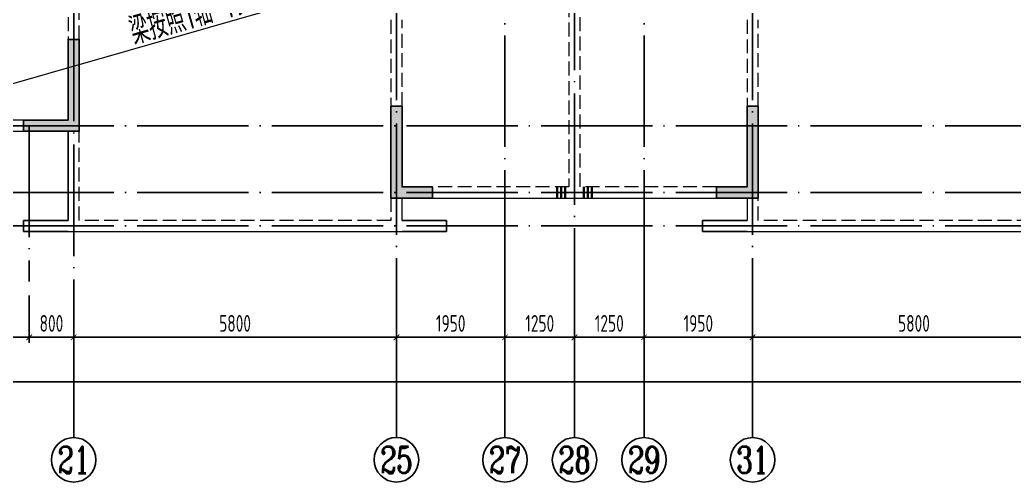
# Model space of a CAD drawing. Extents: x -812054 to 22247, y -644080 to 1003627.
# Drawn here: x -224138 to -206271, y -232746 to -224446 of the extents above; entities that cross this region are included whole.
import ezdxf
from ezdxf.enums import TextEntityAlignment as Align

# ---------------------------------------------------------------- set-up
doc = ezdxf.new("R2010")
doc.units = 0
doc.header["$LTSCALE"] = 1000
doc.linetypes.add('DASH', pattern=[0.35, 0.25, -0.1])
doc.linetypes.add('DOTE', pattern=[2.42, 2, -0.2, 0.02, -0.2])
doc.layers.get('0').update_dxf_attribs({"linetype": 'CONTINUOUS'})
doc.layers.get('DEFPOINTS').update_dxf_attribs({"linetype": 'CONTINUOUS'})
for name, color, linetype in [('A-AXIS', 1, 'CONTINUOUS'), ('A-DOTE', 10, 'DOTE'), ('AXIS_NUM', 7, 'CONTINUOUS'), ('BEAM_CON', 4, 'CONTINUOUS'), ('S-L主梁线', 4, 'DASH'), ('S-L梁编号', 6, 'CONTINUOUS'), ('S-Q墙填充', 252, 'CONTINUOUS'), ('S-Q墙实线', 6, 'CONTINUOUS'), ('S-Y一般标注', 3, 'CONTINUOUS')]:
    doc.layers.add(name, color=color, linetype=linetype)
doc.layers.add('梁附加箍筋', color=1, linetype='CONTINUOUS', lineweight=35)
doc.styles.add('TSSD_Axis', font='complex.shx', dxfattribs={"width": 0.7, "bigfont": 'hztxt.shx'})
doc.styles.add('TSSD_DIMENSION', font='Tssdeng.shx', dxfattribs={"width": 0.7, "bigfont": 'tssdchn.shx'})
doc.styles.add('TSSD_REIN', font='tssdeng.shx', dxfattribs={"width": 0.7, "height": 300, "bigfont": 'tssdchn.shx'})
doc.dimstyles.new('TSSD_100_100', dxfattribs={"dimtxt": 300, "dimasz": 100, "dimexe": 100, "dimexo": 250, "dimgap": 100, "dimtad": 1, "dimdec": 0, "dimzin": 0, "dimdsep": 46, "dimtxsty": 'TSSD_DIMENSION', "dimblk": 'ARCHTICK', "dimcen": 0, "dimdle": 100, "dimclrt": 7, "dimadec": 0, "dimazin": 0, "dimtfac": 1, "dimtdec": 0, "dimtix": 1, "dimtmove": 2, "dimatfit": 3, "dimldrblk": 'ARCHTICK', "dimfxl": 1, "dimtolj": 1, "dimtzin": 0, "dimarcsym": 0})

# ---------------------------------------------------------------- blocks, each defined once
blk = doc.blocks.new('ts_axno')
at = {"color": 0, "linetype": 'ByBlock', "lineweight": -2}
blk.add_circle((0, 0), 0.5, dxfattribs=at)
at = {"color": 0, "linetype": 'ByBlock', "lineweight": -2, "style": 'TSSD_Axis', "width": 0.7}
blk.add_attdef('A', text='', height=0.6, dxfattribs=at).set_placement((0, 0), align=Align.MIDDLE_CENTER)
blk = doc.blocks.new('_ArchTick')
at = {"color": 0, "linetype": 'ByBlock', "const_width": 0.15}
blk.add_lwpolyline([(-0.5, -0.5), (0.5, 0.5)], dxfattribs=at)
blk = doc.blocks.new('*D108')
at = {"layer": 'DEFPOINTS', "color": 0, "transparency": 16777216}
for p in [(32300, 3600), (33100, 3600), (33100, 2600)]:
    blk.add_point(p, dxfattribs=at)
at = {"layer": 'S-Y一般标注', "color": 0, "lineweight": -2, "transparency": 16777216}
for p, q in [((32300, 3350), (32300, 2500)), ((33100, 3350), (33100, 2500)), ((32200, 2600), (33200, 2600))]:
    blk.add_line(p, q, dxfattribs=at)
at = {"layer": 'S-Y一般标注', "color": 0, "lineweight": -2, "transparency": 16777216, "xscale": 100, "yscale": 100, "zscale": 100, "rotation": 180}
blk.add_blockref('_ArchTick', (32300, 2600), dxfattribs=at)
at = {"layer": 'S-Y一般标注', "color": 0, "lineweight": -2, "transparency": 16777216, "xscale": 100, "yscale": 100, "zscale": 100}
blk.add_blockref('_ArchTick', (33100, 2600), dxfattribs=at)
at = {"layer": 'S-Y一般标注', "color": 7, "transparency": 16777216, "insert": (32700, 2850), "char_height": 300, "attachment_point": 5, "style": 'TSSD_DIMENSION'}
blk.add_mtext('\\A1;800', dxfattribs=at)
blk = doc.blocks.new('*D109')
at = {"layer": 'DEFPOINTS', "color": 0, "transparency": 16777216}
for p in [(33100, 3600), (38900, 3600), (38900, 2600)]:
    blk.add_point(p, dxfattribs=at)
at = {"layer": 'S-Y一般标注', "color": 0, "lineweight": -2, "transparency": 16777216}
for p, q in [((33100, 3350), (33100, 2500)), ((38900, 3350), (38900, 2500)), ((33000, 2600), (39000, 2600))]:
    blk.add_line(p, q, dxfattribs=at)
at = {"layer": 'S-Y一般标注', "color": 0, "lineweight": -2, "transparency": 16777216, "xscale": 100, "yscale": 100, "zscale": 100, "rotation": 180}
blk.add_blockref('_ArchTick', (33100, 2600), dxfattribs=at)
at = {"layer": 'S-Y一般标注', "color": 0, "lineweight": -2, "transparency": 16777216, "xscale": 100, "yscale": 100, "zscale": 100}
blk.add_blockref('_ArchTick', (38900, 2600), dxfattribs=at)
at = {"layer": 'S-Y一般标注', "color": 7, "transparency": 16777216, "insert": (36000, 2850), "char_height": 300, "attachment_point": 5, "style": 'TSSD_DIMENSION'}
blk.add_mtext('\\A1;5800', dxfattribs=at)
blk = doc.blocks.new('*D110')
at = {"layer": 'DEFPOINTS', "color": 0, "transparency": 16777216}
for p in [(43350, 3600), (45300, 3600), (45300, 2600)]:
    blk.add_point(p, dxfattribs=at)
at = {"layer": 'S-Y一般标注', "color": 0, "lineweight": -2, "transparency": 16777216}
for p, q in [((43350, 3350), (43350, 2500)), ((45300, 3350), (45300, 2500)), ((43250, 2600), (45400, 2600))]:
    blk.add_line(p, q, dxfattribs=at)
at = {"layer": 'S-Y一般标注', "color": 0, "lineweight": -2, "transparency": 16777216, "xscale": 100, "yscale": 100, "zscale": 100, "rotation": 180}
blk.add_blockref('_ArchTick', (43350, 2600), dxfattribs=at)
at = {"layer": 'S-Y一般标注', "color": 0, "lineweight": -2, "transparency": 16777216, "xscale": 100, "yscale": 100, "zscale": 100}
blk.add_blockref('_ArchTick', (45300, 2600), dxfattribs=at)
at = {"layer": 'S-Y一般标注', "color": 7, "transparency": 16777216, "insert": (44325, 2850), "char_height": 300, "attachment_point": 5, "style": 'TSSD_DIMENSION'}
blk.add_mtext('\\A1;1950', dxfattribs=at)
blk = doc.blocks.new('*D111')
at = {"layer": 'DEFPOINTS', "color": 0, "transparency": 16777216}
for p in [(45300, 3600), (51100, 3600), (51100, 2600)]:
    blk.add_point(p, dxfattribs=at)
at = {"layer": 'S-Y一般标注', "color": 0, "lineweight": -2, "transparency": 16777216}
for p, q in [((45300, 3350), (45300, 2500)), ((51100, 3350), (51100, 2500)), ((45200, 2600), (51200, 2600))]:
    blk.add_line(p, q, dxfattribs=at)
at = {"layer": 'S-Y一般标注', "color": 0, "lineweight": -2, "transparency": 16777216, "xscale": 100, "yscale": 100, "zscale": 100, "rotation": 180}
blk.add_blockref('_ArchTick', (45300, 2600), dxfattribs=at)
at = {"layer": 'S-Y一般标注', "color": 0, "lineweight": -2, "transparency": 16777216, "xscale": 100, "yscale": 100, "zscale": 100}
blk.add_blockref('_ArchTick', (51100, 2600), dxfattribs=at)
at = {"layer": 'S-Y一般标注', "color": 7, "transparency": 16777216, "insert": (48200, 2850), "char_height": 300, "attachment_point": 5, "style": 'TSSD_DIMENSION'}
blk.add_mtext('\\A1;5800', dxfattribs=at)
blk = doc.blocks.new('*D114')
at = {"layer": 'DEFPOINTS', "color": 0, "transparency": 16777216}
for p in [(4600, 3600), (54600, 3600), (54600, 1800)]:
    blk.add_point(p, dxfattribs=at)
at = {"layer": 'S-Y一般标注', "color": 0, "lineweight": -2, "transparency": 16777216}
for p, q in [((4600, 3350), (4600, 1700)), ((54600, 3350), (54600, 1700)), ((4500, 1800), (54700, 1800))]:
    blk.add_line(p, q, dxfattribs=at)
at = {"layer": 'S-Y一般标注', "color": 0, "lineweight": -2, "transparency": 16777216, "xscale": 100, "yscale": 100, "zscale": 100, "rotation": 180}
blk.add_blockref('_ArchTick', (4600, 1800), dxfattribs=at)
at = {"layer": 'S-Y一般标注', "color": 0, "lineweight": -2, "transparency": 16777216, "xscale": 100, "yscale": 100, "zscale": 100}
blk.add_blockref('_ArchTick', (54600, 1800), dxfattribs=at)
at = {"layer": 'S-Y一般标注', "color": 7, "transparency": 16777216, "insert": (29600, 2050), "char_height": 300, "attachment_point": 5, "style": 'TSSD_DIMENSION'}
blk.add_mtext('\\A1;50000', dxfattribs=at)
blk = doc.blocks.new('*D117')
at = {"layer": 'DEFPOINTS', "color": 0, "transparency": 16777216}
for p in [(29600, 3600), (32300, 3600), (32300, 2600)]:
    blk.add_point(p, dxfattribs=at)
at = {"layer": 'S-Y一般标注', "color": 0, "lineweight": -2, "transparency": 16777216}
for p, q in [((29600, 3350), (29600, 2500)), ((32300, 3350), (32300, 2500)), ((29500, 2600), (32400, 2600))]:
    blk.add_line(p, q, dxfattribs=at)
at = {"layer": 'S-Y一般标注', "color": 0, "lineweight": -2, "transparency": 16777216, "xscale": 100, "yscale": 100, "zscale": 100, "rotation": 180}
blk.add_blockref('_ArchTick', (29600, 2600), dxfattribs=at)
at = {"layer": 'S-Y一般标注', "color": 0, "lineweight": -2, "transparency": 16777216, "xscale": 100, "yscale": 100, "zscale": 100}
blk.add_blockref('_ArchTick', (32300, 2600), dxfattribs=at)
at = {"layer": 'S-Y一般标注', "color": 7, "transparency": 16777216, "insert": (30950, 2850), "char_height": 300, "attachment_point": 5, "style": 'TSSD_DIMENSION'}
blk.add_mtext('\\A1;2700', dxfattribs=at)
blk = doc.blocks.new('*D118')
at = {"layer": 'DEFPOINTS', "color": 0, "transparency": 16777216}
for p in [(38900, 3600), (40850, 3600), (40850, 2600)]:
    blk.add_point(p, dxfattribs=at)
at = {"layer": 'S-Y一般标注', "color": 0, "lineweight": -2, "transparency": 16777216}
for p, q in [((38900, 3350), (38900, 2500)), ((40850, 3350), (40850, 2500)), ((38800, 2600), (40950, 2600))]:
    blk.add_line(p, q, dxfattribs=at)
at = {"layer": 'S-Y一般标注', "color": 0, "lineweight": -2, "transparency": 16777216, "xscale": 100, "yscale": 100, "zscale": 100, "rotation": 180}
blk.add_blockref('_ArchTick', (38900, 2600), dxfattribs=at)
at = {"layer": 'S-Y一般标注', "color": 0, "lineweight": -2, "transparency": 16777216, "xscale": 100, "yscale": 100, "zscale": 100}
blk.add_blockref('_ArchTick', (40850, 2600), dxfattribs=at)
at = {"layer": 'S-Y一般标注', "color": 7, "transparency": 16777216, "insert": (39875, 2850), "char_height": 300, "attachment_point": 5, "style": 'TSSD_DIMENSION'}
blk.add_mtext('\\A1;1950', dxfattribs=at)
blk = doc.blocks.new('*D135')
at = {"layer": 'DEFPOINTS', "color": 0, "transparency": 16777216}
for p in [(40850, 3600), (42100, 3600), (42100, 2600)]:
    blk.add_point(p, dxfattribs=at)
at = {"layer": 'S-Y一般标注', "color": 0, "lineweight": -2, "transparency": 16777216}
for p, q in [((40850, 3350), (40850, 2500)), ((42100, 3350), (42100, 2500)), ((40750, 2600), (42200, 2600))]:
    blk.add_line(p, q, dxfattribs=at)
at = {"layer": 'S-Y一般标注', "color": 0, "lineweight": -2, "transparency": 16777216, "xscale": 100, "yscale": 100, "zscale": 100, "rotation": 180}
blk.add_blockref('_ArchTick', (40850, 2600), dxfattribs=at)
at = {"layer": 'S-Y一般标注', "color": 0, "lineweight": -2, "transparency": 16777216, "xscale": 100, "yscale": 100, "zscale": 100}
blk.add_blockref('_ArchTick', (42100, 2600), dxfattribs=at)
at = {"layer": 'S-Y一般标注', "color": 7, "transparency": 16777216, "insert": (41475, 2850), "char_height": 300, "attachment_point": 5, "style": 'TSSD_DIMENSION'}
blk.add_mtext('\\A1;1250', dxfattribs=at)
blk = doc.blocks.new('*D136')
at = {"layer": 'DEFPOINTS', "color": 0, "transparency": 16777216}
for p in [(42100, 3600), (43350, 3600), (43350, 2600)]:
    blk.add_point(p, dxfattribs=at)
at = {"layer": 'S-Y一般标注', "color": 0, "lineweight": -2, "transparency": 16777216}
for p, q in [((42100, 3350), (42100, 2500)), ((43350, 3350), (43350, 2500)), ((42000, 2600), (43450, 2600))]:
    blk.add_line(p, q, dxfattribs=at)
at = {"layer": 'S-Y一般标注', "color": 0, "lineweight": -2, "transparency": 16777216, "xscale": 100, "yscale": 100, "zscale": 100, "rotation": 180}
blk.add_blockref('_ArchTick', (42100, 2600), dxfattribs=at)
at = {"layer": 'S-Y一般标注', "color": 0, "lineweight": -2, "transparency": 16777216, "xscale": 100, "yscale": 100, "zscale": 100}
blk.add_blockref('_ArchTick', (43350, 2600), dxfattribs=at)
at = {"layer": 'S-Y一般标注', "color": 7, "transparency": 16777216, "insert": (42725, 2850), "char_height": 300, "attachment_point": 5, "style": 'TSSD_DIMENSION'}
blk.add_mtext('\\A1;1250', dxfattribs=at)
blk = doc.blocks.new('20210807.15313138')
at = {"layer": 'S-Q墙填充'}
h = blk.add_hatch(color=252, dxfattribs=at)
h.dxf.hatch_style = 1
h.paths.add_polyline_path([(88716, 58840), (88616, 58840), (88616, 58640), (88716, 58640), (89616, 58640), (89616, 60290), (89416, 60290), (89416, 58840)])
h = blk.add_hatch(color=252, dxfattribs=at)
h.dxf.hatch_style = 1
h.paths.add_polyline_path([(95216, 57440), (95966, 57440), (95966, 57640), (95416, 57640), (95416, 59090), (95216, 59090)])
h = blk.add_hatch(color=252, dxfattribs=at)
h.dxf.hatch_style = 1
h.paths.add_polyline_path([(101816, 57440), (101066, 57440), (101066, 57640), (101616, 57640), (101616, 58740), (101616, 59090), (101816, 59090), (101816, 58740)])
at = {"layer": 'BEAM_CON'}
for p, q in [((89416, 58640), (89416, 57040)), ((88616, 57040), (88616, 56840)), ((89416, 57040), (88616, 57040)), ((95416, 57040), (96216, 57040)), ((96216, 56840), (96216, 57040)), ((101616, 57040), (100816, 57040)), ((100816, 56840), (100816, 57040)), ((89416, 56840), (88616, 56840)), ((95416, 56840), (96216, 56840)), ((101616, 56840), (100816, 56840))]:
    blk.add_line(p, q, dxfattribs=at)
at = {"layer": 'S-L主梁线', "linetype": 'DASH', "lineweight": 18}
for p, q in [((89416, 63140), (89416, 60290)), ((89616, 60290), (89616, 63140)), ((98416, 61640), (98416, 57640)), ((98616, 57640), (98616, 61640)), ((95216, 60640), (95216, 59090)), ((95416, 59090), (95416, 60640)), ((101616, 60640), (101616, 59090)), ((101816, 59090), (101816, 60640)), ((88616, 58840), (86116, 58840)), ((89616, 57040), (89616, 58640)), ((98416, 57640), (95966, 57640)), ((101066, 57640), (98616, 57640)), ((95216, 57440), (95216, 57040)), ((101816, 57040), (101816, 57440)), ((95216, 57040), (89616, 57040)), ((107416, 57040), (101816, 57040))]:
    blk.add_line(p, q, dxfattribs=at)
at = {"layer": 'S-L主梁线', "linetype": 'ByBlock', "lineweight": 18}
for p, q in [((86016, 58640), (88616, 58640)), ((95416, 57040), (95416, 57440)), ((95966, 57440), (98516, 57440)), ((98516, 57440), (101066, 57440)), ((101616, 57440), (101616, 57040)), ((89416, 56840), (95416, 56840)), ((101616, 56840), (107616, 56840))]:
    blk.add_line(p, q, dxfattribs=at)
at = {"layer": 'S-Q墙实线'}
for points in [[(88716, 58840), (88616, 58840), (88616, 58640), (88716, 58640), (89616, 58640), (89616, 60290), (89416, 60290), (89416, 58840)], [(95216, 57440), (95966, 57440), (95966, 57640), (95416, 57640), (95416, 59090), (95216, 59090)], [(101816, 57440), (101066, 57440), (101066, 57640), (101616, 57640), (101616, 58740), (101616, 59090), (101816, 59090), (101816, 58740)]]:
    blk.add_lwpolyline(points, close=True, dxfattribs=at)
blk = doc.blocks.new('20210726.16350016')
at = {"layer": 'A-AXIS'}
for p, q in [((33100, 3600), (33100, 800)), ((38900, 3600.1), (38900, 800.1)), ((40850, 3600), (40850, 800)), ((42100, 3600), (42100, 800)), ((43350, 3600), (43350, 800)), ((45300, 3600), (45300, 800))]:
    blk.add_line(p, q, dxfattribs=at)
at = {"layer": 'A-DOTE'}
for p, q in [((38900.2, 13700), (38900, 3600)), ((45299.8, 13700), (45300, 3600)), ((40850, 3600), (40850, 11500)), ((43350, 3600), (43350, 11500)), ((33100, 10900), (33100, 3600)), ((42100, 9400), (42100, 3600)), ((55600, 6400), (3600, 6400)), ((32300, 6400), (32300, 3600)), ((55600, 5200), (3600, 5200)), ((55600, 4600), (3600, 4600))]:
    blk.add_line(p, q, dxfattribs=at)
at = {"layer": 'A-AXIS'}
ref = blk.add_blockref('ts_axno', (33100, 400), dxfattribs=dict(at, xscale=-800, yscale=800, zscale=800, rotation=180))
ref.add_attrib('13', '21', dxfattribs={"layer": 'AXIS_NUM', "height": 480, "style": 'TSSD_Axis', "width": 0.7}).set_placement((33100, 400), align=Align.MIDDLE_CENTER)
ref = blk.add_blockref('ts_axno', (38900, 400.1), dxfattribs=dict(at, xscale=-800, yscale=800, zscale=800, rotation=180))
ref.add_attrib('17', '25', dxfattribs={"layer": 'AXIS_NUM', "height": 480, "style": 'TSSD_Axis', "width": 0.7}).set_placement((38900, 400.1), align=Align.MIDDLE_CENTER)
ref = blk.add_blockref('ts_axno', (40850, 400), dxfattribs=dict(at, xscale=-800, yscale=800, zscale=800, rotation=180))
ref.add_attrib('19', '27', dxfattribs={"layer": 'AXIS_NUM', "height": 480, "style": 'TSSD_Axis', "width": 0.7}).set_placement((40850, 400), align=Align.MIDDLE_CENTER)
ref = blk.add_blockref('ts_axno', (42100, 400), dxfattribs=dict(at, xscale=-800, yscale=800, zscale=800, rotation=180))
ref.add_attrib('19', '28', dxfattribs={"layer": 'AXIS_NUM', "height": 480, "style": 'TSSD_Axis', "width": 0.7}).set_placement((42100, 400), align=Align.MIDDLE_CENTER)
ref = blk.add_blockref('ts_axno', (43350, 400), dxfattribs=dict(at, xscale=-800, yscale=800, zscale=800, rotation=180))
ref.add_attrib('19', '29', dxfattribs={"layer": 'AXIS_NUM', "height": 480, "style": 'TSSD_Axis', "width": 0.7}).set_placement((43350, 400), align=Align.MIDDLE_CENTER)
ref = blk.add_blockref('ts_axno', (45300, 400), dxfattribs=dict(at, xscale=-800, yscale=800, zscale=800, rotation=180))
ref.add_attrib('19', '31', dxfattribs={"layer": 'AXIS_NUM', "height": 480, "style": 'TSSD_Axis', "width": 0.7}).set_placement((45300, 400), align=Align.MIDDLE_CENTER)
at = {"layer": 'S-Y一般标注'}
for base, p1, p2, picture, middle in [((54600, 1800), (4600, 3600), (54600, 3600), '*D114', (29600, 2050)), ((32300, 2600), (29600, 3600), (32300, 3600), '*D117', (30950, 2850)), ((33100, 2600), (32300, 3600), (33100, 3600), '*D108', (32700, 2850)), ((38900, 2600.1), (33100, 3600), (38900, 3600.1), '*D109', (36000, 2850.1)), ((40850, 2600.1), (38900, 3600.1), (40850, 3600.1), '*D118', (39875, 2850.1)), ((42100, 2600.1), (40850, 3600.1), (42100, 3600.1), '*D135', (41475, 2850.1)), ((43350, 2600.1), (42100, 3600.1), (43350, 3600.1), '*D136', (42725, 2850.1)), ((45300, 2600.1), (43350, 3600.1), (45300, 3600.1), '*D110', (44325, 2850.1)), ((51100, 2600), (45300, 3600), (51100, 3600), '*D111', (48200, 2850))]:
    dim = blk.add_linear_dim(base=base, p1=p1, p2=p2, dimstyle='TSSD_100_100', dxfattribs=at)
    dim.commit()
    dim.dimension.update_dxf_attribs({"geometry": picture, "text_midpoint": middle})

msp = doc.modelspace()

# ---------------------------------------------------------------- linework, layer by layer
at = {"layer": 'S-L梁编号', "lineweight": 18}
msp.add_lwpolyline([(-226571.35, -226245.99), (-201771.34, -219145.99)], dxfattribs=at)
at = {"layer": '梁附加箍筋', "lineweight": 35}
for p, q in [((-214481.35, -227645.99), (-214481.35, -227445.99)), ((-214411.35, -227645.99), (-214411.35, -227445.99)), ((-214341.35, -227645.99), (-214341.35, -227445.99)), ((-214001.35, -227645.99), (-214001.35, -227445.99)), ((-213931.35, -227645.99), (-213931.35, -227445.99)), ((-213861.35, -227645.99), (-213861.35, -227445.99))]:
    msp.add_line(p, q, dxfattribs=at)

# ---------------------------------------------------------------- block references
at = {"layer": 'A-DOTE'}
msp.add_blockref('20210726.16350016', (-256271.34, -232746.03), dxfattribs=at)
at = {"layer": 'S-Q墙填充'}
msp.add_blockref('20210807.15313138', (-312686.98, -285085.53), dxfattribs=at)

# ---------------------------------------------------------------- texts
at = {"layer": 'S-L梁编号', "lineweight": 18, "style": 'TSSD_REIN', "width": 0.7}
msp.add_text('梁按照1轴~19轴镜像设置', height=500, rotation=15.975897, dxfattribs=at).set_placement((-222079.79, -224907.01))

doc.saveas('drawing.dxf')
